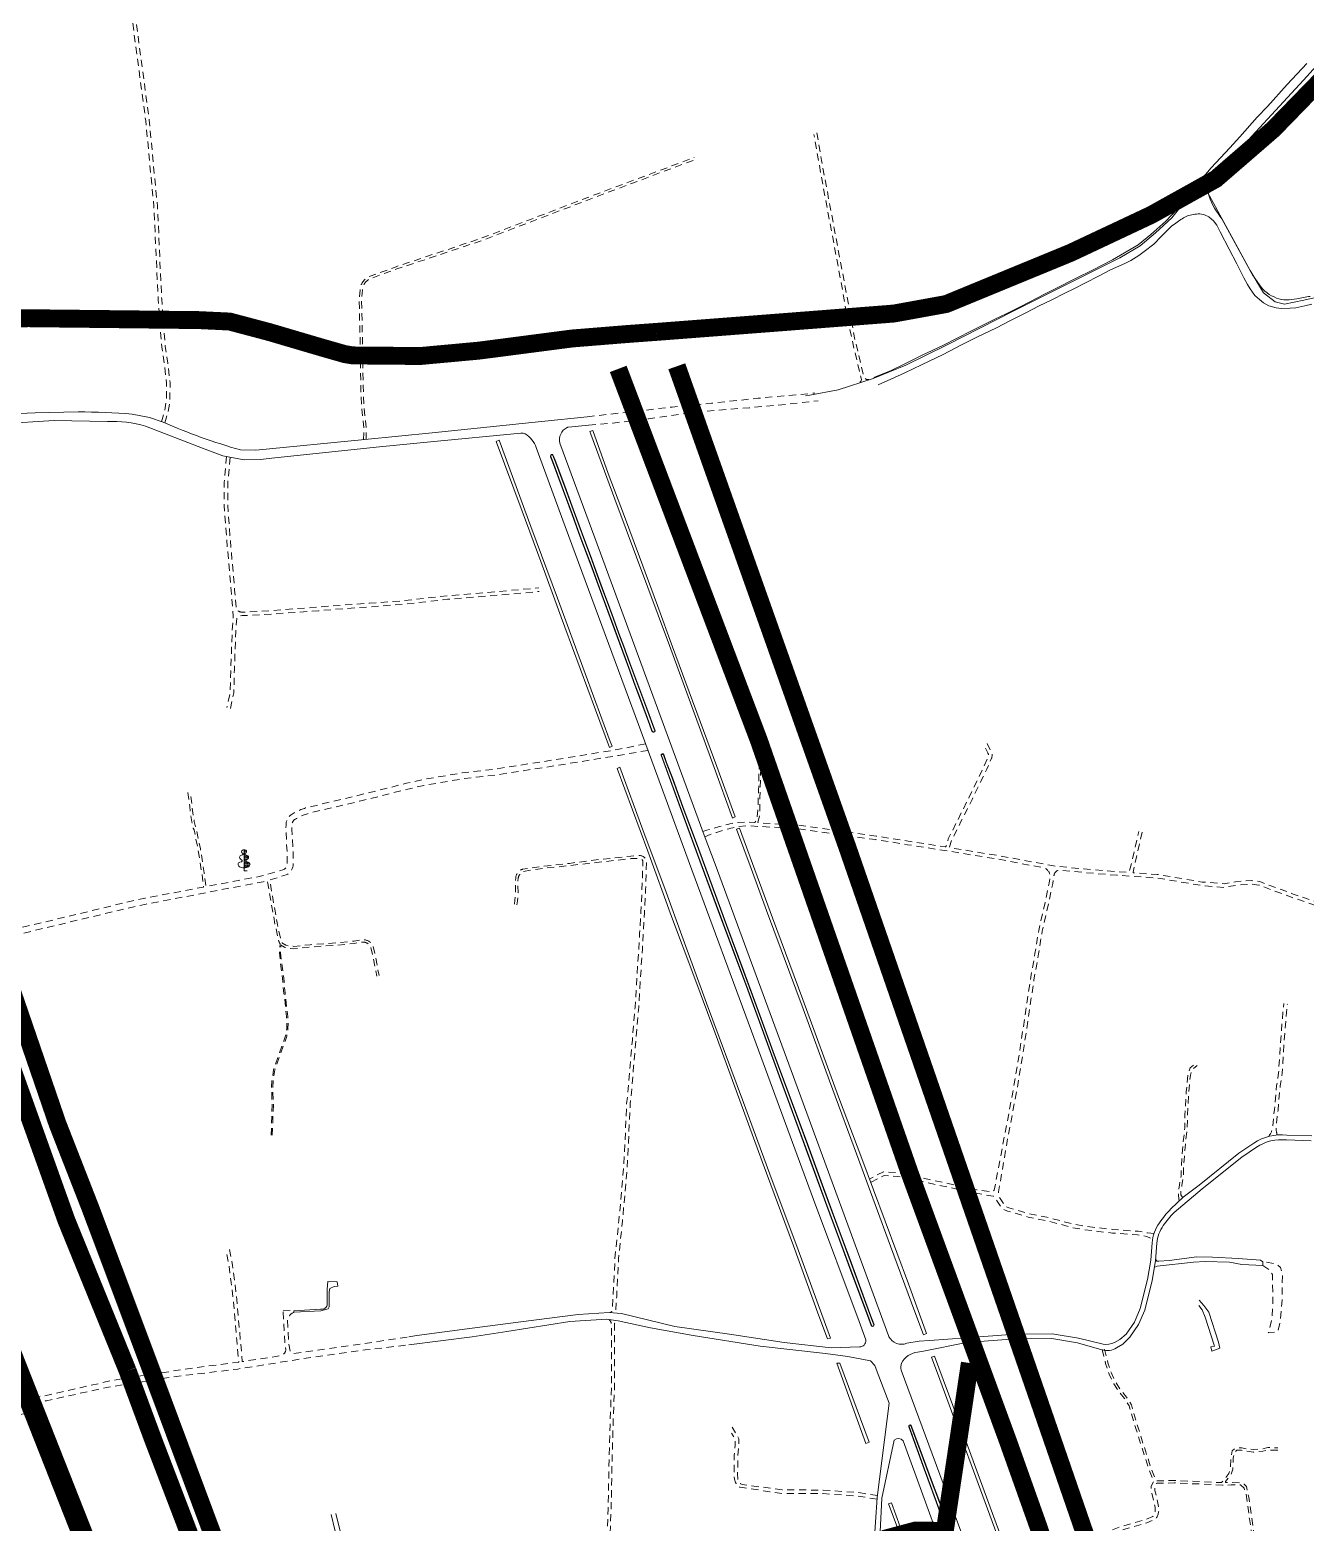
# Model space of a CAD drawing. Header units: metres. Extents: x 556238 to 587446, y 1177111 to 1219372.
# Drawn here: x 569593 to 570662, y 1205923 to 1207174 of the extents above; entities that cross this region are included whole.
import ezdxf

# ---------------------------------------------------------------- set-up
doc = ezdxf.new("R2010")
doc.units = ezdxf.units.M
doc.header["$MEASUREMENT"] = 0
for name, pattern in [('ACAD_ISO03W100', [30, 12, -18]), ('DASHED2', [0.375, 0.25, -0.125]), ('Xr_Nen GT$0$MON', [10, 6, -4])]:
    doc.linetypes.add(name, pattern=pattern)
doc.layers.add('DUONG GIAO THONG', color=7, linetype='Continuous')
for name, color, linetype, lineweight in [('Pipe Existing_DTDH', 4, 'ACAD_ISO03W100', 40), ('Xr_Nen GT$0$DUONG BT-NEN BT', 38, 'Continuous', 0), ('Xr_Nen GT$0$DUONG NHUA', 38, 'Continuous', 0), ('Xr_Nen GT$0$DUONG_DA', 38, 'Xr_Nen GT$0$MON', 0), ('Xr_Nen GT$0$KYHIEU', 3, 'Continuous', 0), ('Xr_Nen GT$0$THUCVAT 2000', 3, 'Continuous', 0)]:
    doc.layers.add(name, color=color, linetype=linetype, lineweight=lineweight)
doc.linetypes.add('Xr_Nen GT$0$TAL_N_P', pattern='A,2,[130,ltypeshp.shx,S=1,R=0,X=0,Y=-1],4,[130,ltypeshp.shx,S=2,R=0,X=0,Y=-2],2', length=8)

# ---------------------------------------------------------------- blocks, each defined once
blk = doc.blocks.new('GT CHINH')
at = {"layer": 'DUONG GIAO THONG', "color": 9, "ltscale": 5, "const_width": 17.5}
blk.add_lwpolyline([(4354.1, 6438.3), (4082, 7127.8), (3988.5, 7360.9), (3884.3, 7624), (3815.9, 7795.4), (3463.1, 8683.5), (3448.5, 8713.7), (3425.3, 8747.7), (3308.9, 8890.8), (3031.9, 9234.5)], dxfattribs=at)
blk = doc.blocks.new('DTDH_EXISTING_PIPE')
at = {"layer": 'Pipe Existing_DTDH', "color": 3, "linetype": 'DASHED2', "ltscale": 200, "const_width": 15, "elevation": 0.8, "flags": 128}
for points in [[(-8093.1, 6033.7), (-8144.5, 6159.9), (-8202.3, 6321.4), (-8428.9, 6900), (-8572.4, 7288.4), (-8797.8, 7873.7), (-8832, 7975.7), (-8853, 7999.8), (-8962.2, 8144.8), (-8993.3, 8187.7), (-9027.7, 8231)], [(-7650.1, 6904.6), (-7556.3, 6911.8), (-7450.8, 6920), (-7406.8, 6928), (-7302.3, 6971), (-7234.7, 7002.8), (-7180.8, 7032.8), (-7132.6, 7074.5), (-6989.6, 7221.5), (-6933.7, 7282.5), (-6860.8, 7370.5), (-6826, 7425.6), (-6801.8, 7467.2), (-6778, 7520), (-6717.2, 7664), (-6635.1, 7835)], [(-8402.9, 6908.9), (-8349.3, 6909.8), (-8277.1, 6914.5), (-8176.3, 6916.1), (-8033.4, 6914.5), (-8007.6, 6913.3), (-7974.1, 6904.4), (-7931.3, 6891.8), (-7911, 6886), (-7904.4, 6884.9), (-7847.7, 6884.4), (-7798.7, 6888.9), (-7720.4, 6899.1), (-7674.7, 6902.8), (-7650.1, 6904.6)], [(-7143.9, 5323.8), (-7149.8, 5353.6), (-7155.3, 5375.2), (-7179.8, 5487.3), (-7186.1, 5506.7), (-7209.1, 5571.6), (-7299.9, 5813), (-7328.6, 5900.4), (-7354.7, 5973.8), (-7437.5, 6199.6), (-7564, 6562.5), (-7681.8, 6873.6)], [(-7118.4, 5340.1), (-7132.2, 5423.1), (-7172.6, 5555.4), (-7328.3, 6006.4), (-7489.2, 6471.2), (-7632.7, 6875.8)], [(-7790.3, 5289.1), (-7800.8, 5316.3), (-7815.1, 5355.4), (-7831.2, 5400.5), (-7846.9, 5430), (-7854.3, 5445.6), (-7870.8, 5493.2), (-7889, 5539.1), (-7903.7, 5571.9), (-7912.9, 5598.9), (-7920.8, 5628.4), (-7935.5, 5660.3), (-7967, 5740.6), (-7996.8, 5829.3), (-8071.3, 6028.9), (-8124.2, 6169.8), (-8151.9, 6240.7), (-8190.4, 6352.9), (-8216.3, 6418.1), (-8226.5, 6440.1)], [(-7612.1, 5758.7), (-7533.3, 5766.9), (-7496.7, 5774.8), (-7475.7, 5797.2), (-7468.6, 5840.9), (-7465.1, 5876.1), (-7455.8, 5893.6), (-7432.6, 5899.8), (-7408, 5899.5), (-7387, 6040.2)], [(-7857.2, 5392.9), (-7852.4, 5394.9), (-7851.1, 5397.5), (-7851, 5399.9), (-7852.7, 5406.7), (-7858.5, 5420), (-7869.2, 5447.8), (-7888.7, 5497.1), (-7918.1, 5573.8), (-7945.3, 5643.3), (-7960.5, 5684.5), (-8048.8, 5916.1), (-8071.5, 5975.4), (-8093.1, 6033.7)]]:
    blk.add_lwpolyline(points, dxfattribs=at)
blk = doc.blocks.new('Xr_Nen GT$0$CAYR')
at = {"layer": 'Xr_Nen GT$0$THUCVAT 2000'}
h = blk.add_hatch(dxfattribs=at)
h.set_pattern_fill('DOTS', color=256)
edge = h.paths.add_edge_path()
edge.add_spline(control_points=[(0, 0.5), (0.28, 0.5), (0.73, 0.49), (1.11, 1.07), (0.78, 1.52), (0.29, 1.49), (0.33, 1.81), (0.63, 1.9), (0.88, 2.34), (0.49, 2.59), (0.16, 2.68), (0.18, 2.89), (0.41, 2.97), (0.48, 3.36), (0.19, 3.49), (0.04, 3.5), (0, 3.5)], knot_values=[0, 0, 0, 0, 0.790074, 1.257445, 1.745097, 2.165392, 2.249546, 2.620871, 2.993049, 3.46891, 3.762221, 3.825968, 4.067037, 4.399095, 4.720772, 4.852532, 4.852532, 4.852532, 4.852532], degree=3, periodic=0)
edge.add_line((0, 3.5), (0, 0.5))
at = {"layer": 'Xr_Nen GT$0$THUCVAT 2000', "color": 3, "flags": 128}
blk.add_lwpolyline([(0.5, 0), (0, 0), (0, 3.5)], dxfattribs=at)
at = {"layer": 'Xr_Nen GT$0$THUCVAT 2000', "color": 3}
for points in [[(0, 3.5), (-0.13, 3.49), (-0.4, 3.32), (-0.35, 2.99), (-0.17, 2.83), (-0.17, 2.76), (-0.41, 2.59), (-0.77, 2.28), (-0.6, 1.95), (-0.32, 1.7), (-0.31, 1.62), (-0.7, 1.45), (-1, 1.07), (-0.77, 0.66), (0, 0.5)], [(0, 3.5), (0.13, 3.49), (0.4, 3.32), (0.35, 2.99), (0.17, 2.83), (0.17, 2.76), (0.41, 2.59), (0.77, 2.28), (0.6, 1.95), (0.32, 1.7), (0.31, 1.62), (0.7, 1.45), (1, 1.07), (0.77, 0.66), (0, 0.5)]]:
    blk.add_spline(points, degree=3, dxfattribs=at)

msp = doc.modelspace()

# ---------------------------------------------------------------- linework, layer by layer
at = {"layer": 'Xr_Nen GT$0$DUONG BT-NEN BT', "flags": 128}
for points in [[(569983.79504, 1206828.56759), (570005.56615, 1206769.9534), (570021.12719, 1206727.91197), (570041.39722, 1206672.81803), (570067.0701, 1206603.64675), (570078.7485, 1206572.01863), (570080.96284, 1206572.98999), (570079.41948, 1206576.89278), (570058.31794, 1206633.90221), (570035.01293, 1206697.19959), (570012.81545, 1206757.18543), (569986.14815, 1206829.60857)], [(570085.11245, 1206554.30614), (570110.79768, 1206485.05135), (570130.79595, 1206430.35455), (570149.3065, 1206380.67104), (570166.08628, 1206335.52537), (570184.92425, 1206284.35589), (570206.68377, 1206224.91935), (570232.93265, 1206154.17711), (570254.36626, 1206095.44399), (570261.40922, 1206076.15039), (570264.05952, 1206076.90714), (570237.02908, 1206150.78523), (570213.21934, 1206214.38678), (570191.12047, 1206274.39955), (570160.00551, 1206357.6421), (570139.33753, 1206414.31447), (570126.30079, 1206450.67938), (570106.81177, 1206503.08334), (570087.48671, 1206555.54076)], [(570185.11294, 1206503.46059), (570187.75664, 1206504.49101), (570215.36304, 1206429.17619), (570240.82084, 1206360.78719), (570270.87152, 1206279.2055), (570290.1729, 1206227.55107), (570329.45468, 1206122.3468), (570344.48607, 1206080.6035), (570342.02164, 1206079.67757), (570334.73337, 1206098.86508), (570314.36285, 1206154.06726), (570288.69223, 1206223.72776), (570263.2838, 1206292.60665), (570241.15277, 1206352.79983), (570210.41536, 1206435.43607), (570197.46551, 1206470.5412)], [(570269.35941, 1206056.00148), (570293.67979, 1205988.47835), (570296.33889, 1205989.61733), (570271.73166, 1206055.81538)], [(570351.26457, 1206061.67751), (570370.16651, 1206010.53075), (570384.61963, 1205971.01334), (570409.95855, 1205902.45235), (570407.50646, 1205901.9197), (570403.61682, 1205912.59822), (570355.76477, 1206042.2611), (570348.63442, 1206060.83297)], [(570315.06931, 1205938.86472), (570322.51675, 1205918.71147), (570334.64245, 1205886.28691), (570348.82815, 1205847.1153), (570372.57565, 1205783.2448), (570398.03017, 1205714.02715), (570395.63312, 1205712.99738), (570377.0314, 1205763.79042), (570351.63178, 1205833.21399), (570324.91948, 1205905.23642), (570312.67565, 1205937.89937)]]:
    msp.add_lwpolyline(points, close=True, dxfattribs=at)
for points in [[(570166.3706, 1206555.0887), (570128.90703, 1206657.42536), (570083.22705, 1206780.18499), (570063.1542, 1206834.51754), (570062.13193, 1206836.89652), (570064.82001, 1206837.6486), (570077.61917, 1206801.62175), (570091.28196, 1206765.52582), (570103.87511, 1206731.67876), (570118.99288, 1206690.9012), (570131.69282, 1206656.34283), (570168.70258, 1206555.96583), (570184.14928, 1206513.79037), (570181.77773, 1206512.7639), (570166.3706, 1206555.0887), (570166.3706, 1206555.0887)], [(570536.43525, 1206142.94304), (570537.7053, 1206141.31116), (570539.37473, 1206141.34735), (570548.08418, 1206141.96392), (570571.10163, 1206145.05295), (570584.3474, 1206144.83537), (570605.71238, 1206143.6328), (570624.4097, 1206142.29123), (570626.55156, 1206140.95153), (570626.49322, 1206137.80476), (570608.99855, 1206138.67884), (570598.41704, 1206140.48427), (570578.18168, 1206141.12532), (570568.23881, 1206140.60138), (570537.91494, 1206137.22157), (570535.52409, 1206135.9978)], [(570572.91467, 1206104.33475), (570575.57689, 1206100.58616), (570578.1179, 1206094.41933), (570585.86645, 1206070.13809), (570582.78064, 1206069.59401), (570583.6278, 1206065.9664), (570590.52512, 1206068.44531), (570589.194, 1206073.52388), (570581.26658, 1206098.71468), (570577.15247, 1206104.33744), (570573.13719, 1206108.73799)], [(569932.42776, 1205601.95883), (569932.00244, 1205609.11549), (569929.88544, 1205617.97054), (569921.63055, 1205650.11073), (569916.48738, 1205666.01146), (569911.8524, 1205683.03647), (569907.15435, 1205704.7451), (569906.75615, 1205711.98455), (569900.79874, 1205732.14578), (569894.10076, 1205752.42766), (569887.87821, 1205775.26339), (569881.94378, 1205797.42217), (569870.11902, 1205837.46931), (569861.16733, 1205867.28902), (569848.52937, 1205916.1814), (569845.29862, 1205928.94767)], [(569936.51277, 1205601.57597), (569935.97454, 1205609.70369), (569933.76802, 1205618.93318), (569925.47423, 1205651.22482), (569920.3222, 1205667.15297), (569915.7396, 1205683.98553), (569911.13091, 1205705.28132), (569910.72447, 1205712.67036), (569904.61683, 1205733.34), (569897.93221, 1205753.58146), (569891.73979, 1205776.30661), (569885.79445, 1205798.50611), (569873.95272, 1205838.61072), (569865.02067, 1205868.36498), (569852.40463, 1205917.1726), (569849.17638, 1205929.92901)]]:
    msp.add_lwpolyline(points, dxfattribs=at)
msp.add_lwpolyline([(569814.1571, 1206098.5245), (569836.83419, 1206099.66957), (569842.80498, 1206101.29677), (569843.64942, 1206103.2254), (569843.64942, 1206107.38385), (569843.65078, 1206115.5497), (569844.19376, 1206118.50289), (569847.81237, 1206120.13009), (569851.00876, 1206120.37121), (569850.38203, 1206123.95642), (569842.56526, 1206124.28854), (569842.0225, 1206117.90014), (569842.14304, 1206105.60559, -0.4568486013), (569836.52143, 1206101.11619), (569814.03792, 1206099.639)], format="xyb", close=True, dxfattribs=at)
at = {"layer": 'Xr_Nen GT$0$DUONG NHUA', "flags": 128}
for points in [[(570695.6909, 1207170.26525), (570660.56116, 1207131.44605), (570626.96107, 1207095.14853), (570598.11764, 1207063.43042), (570584.00519, 1207047.68455, 0.2772540639), (570581.39793, 1207034.1149, 0.0862060869), (570592.26477, 1207015.27051), (570617.78359, 1206968.32707), (570623.71087, 1206959.80218, 0.1534839407), (570637.99946, 1206948.74369, 0.0921723167), (570646.35182, 1206947.30797, 0.0404127705), (570654.8837, 1206948.11557, 0.0026269955), (570666.19947, 1206950.17951)], [(570667.65423, 1206943.619), (570661.83591, 1206942.12538), (570654.25744, 1206940.57628), (570649.40003, 1206940.25446), (570642.27071, 1206940.04772), (570637.6252, 1206940.66813), (570631.64573, 1206942.34554), (570627.04636, 1206944.78128), (570623.62679, 1206947.43838), (570619.87814, 1206950.93123), (570615.96858, 1206956.37714), (570613.64329, 1206960.11368), (570610.65355, 1206965.65154), (570604.626, 1206977.47467), (570598.27396, 1206989.6731), (570590.84263, 1207004.32611), (570587.84879, 1207009.83802), (570585.02021, 1207013.42272), (570583.41034, 1207014.96231), (570581.11065, 1207016.91547), (570577.70703, 1207018.40909, 0.1304943669), (570572.20451, 1207019.26327, 0.0133240021), (570566.84599, 1207018.55092, 0.0762104352), (570562.26957, 1207017.08024, 0.0551862426), (570553.61181, 1207011.4902), (570549.99484, 1207008.958), (570541.57772, 1207000.52486), (570535.15586, 1206993.96414), (570527.05743, 1206987.65964), (570522.59264, 1206984.43433), (570515.80835, 1206980.29824), (570510.76756, 1206977.69372), (570498.82577, 1206972.26324), (570488.77003, 1206966.97017), (570477.90971, 1206961.6097), (570468.03735, 1206956.4771), (570460.54006, 1206952.91534), (570449.54274, 1206947.27912), (570438.93298, 1206942.14722), (570427.75034, 1206936.37177), (570414.95687, 1206929.81487), (570403.26588, 1206923.75907), (570387.15697, 1206916.14215), (570373.83605, 1206909.42658), (570358.58077, 1206901.53422), (570340.19585, 1206892.67539), (570326.43495, 1206886.11297), (570314.58329, 1206880.65734), (570304.09651, 1206875.9927)], [(569438.077, 1206845.738), (569597.152, 1206852.478), (569633.13325, 1206853.36961, -0.0195633236), (569678.6478, 1206851.3873), (569692.99734, 1206848.65099), (569704.451, 1206844.628, 0.0330917978), (569769.331, 1206821.448), (569782.342, 1206821.16), (569873.592, 1206830.063), (569930.174, 1206835.856), (570021.75, 1206845.29), (570060.11315, 1206849.18609)], [(569910.4575, 1206077.89998), (569917.33895, 1206078.92999), (569963.62238, 1206085.33162), (570004.51465, 1206090.55727), (570052.39221, 1206096.66145), (570078.41744, 1206098.35376), (570085.15351, 1206097.90722, -0.0075663691), (570085.16859, 1206097.90599), (570088.87864, 1206097.54701), (570133.53583, 1206086.74053), (570179.39252, 1206080.07529), (570225.25645, 1206073.2694), (570264.47589, 1206068.62168), (570288.21792, 1206069.47655, 0.4620153582), (570293.54305, 1206075.11531, 0.1590448351), (570293.53469, 1206075.42544), (570288.03818, 1206090.84694), (570249.788, 1206193.152), (570197.7, 1206334.168), (570147.825, 1206469.551), (570102.919, 1206591.359), (570041.655, 1206757.292), (570017.37993, 1206823.48386, 0.1679933315), (570008.043, 1206834.927, 0.2150978892), (570004.53682, 1206835.38465), (569928.66917, 1206828.24765), (569885.945, 1206823.961), (569798.28203, 1206814.77804), (569786.21057, 1206813.31172), (569772.52534, 1206812.98684), (569754.61946, 1206816.55187), (569737.48524, 1206822.91401), (569689.611, 1206841.411, 0.0818461403), (569657.74587, 1206845.17631), (569613.03988, 1206846.07799), (569568.693, 1206843.358)], [(570667.50371, 1206246.3493), (570646.57133, 1206246.95908, 0.1780183876), (570619.04852, 1206240.31152), (570606.42903, 1206231.87421), (570573.09253, 1206205.04873), (570559.81679, 1206194.91883), (570549.45474, 1206185.13858, 0.045916942), (570539.76102, 1206173.57322, 0.1307549419), (570533.72615, 1206156.82154), (570532.46958, 1206142.20283), (570529.68481, 1206125.89142), (570523.78401, 1206101.67995), (570518.84948, 1206090.23083), (570512.01911, 1206080.25549), (570506.51867, 1206075.62617), (570502.00632, 1206073.18661, -0.1727571317), (570492.57477, 1206071.78215), (570472.00997, 1206076.87188), (570449.91921, 1206080.57018), (570418.63657, 1206080.15937), (570377.66697, 1206077.073), (570347.09424, 1206074.77282), (570338.45919, 1206074.18529), (570327.95004, 1206072.53292, -0.3794749228), (570313.03854, 1206078.07128, -0.0345027818), (570313.01039, 1206078.13419), (570231.16345, 1206301.0809), (570199.60924, 1206386.1533), (570167.30015, 1206474.06105), (570158.076, 1206498.541), (570122.04394, 1206596.51235), (570097.996, 1206662.027), (570071.148, 1206734.864), (570037.097, 1206827.105, -0.3524192533), (570043.22697, 1206840.2713, -0.028387786), (570043.88639, 1206840.38993), (570047.12364, 1206840.75725), (570061.22735, 1206842.31797)], [(570378.954, 1205899.991), (570323.36156, 1206050.07121, -0.0253052404), (570323.34641, 1206050.11946, -0.1527796869), (570323.6306, 1206055.83668, -0.2603113873), (570336.88225, 1206065.03528), (570341.87947, 1206066.06336), (570378.10867, 1206073.09494), (570418.81324, 1206076.16135), (570449.61279, 1206076.56582), (570471.12199, 1206072.96488), (570491.62239, 1206067.04563, 0.2135994886), (570503.93642, 1206068.77821), (570509.19446, 1206071.68674), (570515.11862, 1206077.70215), (570522.3692, 1206088.2912), (570527.59056, 1206100.40581), (570533.6042, 1206125.08027), (570536.4406, 1206141.69409), (570537.71146, 1206156.47898, -0.1307549419), (570543.04917, 1206171.29549, -0.0454022698), (570552.15782, 1206182.18552), (570575.63513, 1206201.9605), (570608.7991, 1206228.64714), (570621.27176, 1206236.98628, -0.1791900865), (570646.27793, 1206242.96593), (570667.16412, 1206242.3575)], [(570298.96456, 1205881.23035), (570303.14398, 1205943.22617), (570313.09039, 1206022.22222), (570303.06543, 1206048.68514), (570301.23783, 1206053.81283, 0.0980123571), (570301.13837, 1206053.97958), (570297.69537, 1206057.80231), (570278.46276, 1206061.50792), (570259.85883, 1206064.08297), (570205.05388, 1206070.25309), (570148.96666, 1206078.98842), (570113.10666, 1206085.46723), (570086.13886, 1206091.35337, 0.0171805703), (570086.10507, 1206091.35954), (570076.12338, 1206092.82914), (570045.35829, 1206090.88353), (569992.72188, 1206082.52211), (569963.5231, 1206078.05719), (569910.4163, 1206071.26992)], [(569271.82726, 1205920.83733), (569303.55405, 1205923.52028), (569351.29869, 1205927.8582, -0.0037720415), (569351.3062, 1205927.85883), (569368.8848, 1205929.18889), (569380.97662, 1205930.52712), (569387.87796, 1205931.706), (569390.35985, 1205933.04127, -0.0028456036), (569393.11801, 1205934.79979, 0.1655288169), (569397.94208, 1205940.75534, 0.153509846), (569398.66728, 1205955.82306), (569395.44522, 1205968.10552), (569393.2082, 1205980.47074, -0.0791793798), (569393.45843, 1205986.32534, -0.3106622685), (569398.81516, 1205991.49504), (569446.26085, 1205999.40581), (569474.76066, 1205999.931), (569521.40688, 1206005.19973), (569566.66485, 1206010.61773), (569592.44293, 1206013.90307, -0.3475768185), (569592.97418, 1206013.58298), (569621.995, 1205936.366), (569652.92056, 1205857.03391)], [(570364.88163, 1205906.86643), (570355.73775, 1205931.14907), (570342.63031, 1205966.92932), (570329.56974, 1206002.56976, -0.9172939407), (570331.67899, 1206003.55626), (570337.19926, 1205988.70136), (570348.70094, 1205957.68373), (570362.74745, 1205920.77246)], [(570365.16275, 1205906.97119), (570356.01898, 1205931.25352), (570342.912, 1205967.03251), (570329.85142, 1206002.67298, -0.9049737222), (570331.40723, 1206003.42633), (570336.91805, 1205988.59686), (570348.4201, 1205957.57823), (570362.46602, 1205920.66852)], [(570360.251, 1205894.114), (570324.97626, 1205990.8469, 0.0031121393), (570324.97409, 1205990.85274), (570324.97409, 1205990.85274, 0.4010967992), (570317.4786, 1205991.36524), (570307.12202, 1205942.76583), (570303.93835, 1205881.03406)]]:
    msp.add_lwpolyline(points, format="xyb", dxfattribs=at)
for points in [[(570300.30171, 1206882.1739), (570314.85946, 1206887.96456), (570324.77941, 1206892.87411), (570340.9062, 1206900.81045), (570358.13595, 1206909.09274), (570382.11086, 1206921.17128), (570401.92371, 1206931.11277), (570411.25123, 1206935.53953), (570423.48585, 1206941.65192), (570444.07839, 1206952.34952), (570452.98695, 1206956.75235), (570470.05748, 1206965.44661), (570483.79374, 1206972.18902), (570500.56612, 1206980.86275), (570521.87432, 1206993.39943), (570532.57445, 1207002.00665), (570545.25268, 1207013.12043), (570550.08907, 1207018.48922), (570555.72352, 1207024.41771), (570560.46495, 1207030.49835), (570568.79388, 1207041.26246), (570575.32931, 1207048.72113), (570583.31369, 1207057.97009), (570598.88984, 1207074.74212), (570607.1975, 1207083.90184), (570621.87726, 1207100.25439), (570630.55266, 1207109.43525), (570647.02665, 1207127.66283), (570663.3878, 1207145.45101)], [(569554.63, 1206132.241), (569597.37, 1206023.204), (569648.50106, 1205892.9853)]]:
    msp.add_lwpolyline(points, dxfattribs=at)
at = {"layer": 'Xr_Nen GT$0$DUONG NHUA'}
msp.add_lwpolyline([(570242.97354, 1206866.85021), (570246.74033, 1206867.21765), (570270.48908, 1206871.67077), (570299.8056, 1206881.36692), (570327.0502, 1206892.52587), (570361.81443, 1206909.4509), (570417.09604, 1206937.65452), (570506.70644, 1206982.56728), (570523.76117, 1206992.46378), (570536.5412, 1207003.30267), (570550.33482, 1207016.08561), (570567.76327, 1207037.99449), (570571.01758, 1207042.85034), (570578.48454, 1207040.68231), (570615.88567, 1206971.92391), (570626.92957, 1206953.11972), (570636.80365, 1206945.57192), (570644.58826, 1206943.69803), (570661.00084, 1206947.02359), (570790.90841, 1206976.30489)], dxfattribs=at)
at = {"layer": 'Xr_Nen GT$0$DUONG NHUA', "flags": 128}
for points in [[(570112.24907, 1206591.14272), (570102.99588, 1206616.16916), (570100.00425, 1206624.12979), (570094.55302, 1206638.97744), (570082.34693, 1206672.3334), (570072.25596, 1206699.55158), (570063.00316, 1206724.95149), (570053.9687, 1206749.09354), (570047.33871, 1206767.15285), (570039.83553, 1206787.29346), (570030.86384, 1206811.49631), (570029.27549, 1206815.7289, -0.6174129139), (570030.90107, 1206817.4835, -0.3456135774), (570031.46741, 1206816.69451), (570033.16764, 1206812.73746), (570041.16216, 1206791.25093), (570047.42647, 1206774.37306), (570053.30303, 1206758.48782), (570058.12323, 1206745.51152), (570062.79911, 1206732.90036), (570067.6195, 1206719.73696), (570072.98565, 1206705.15488), (570077.86819, 1206691.83349), (570082.21954, 1206680.35941), (570086.67176, 1206667.80854), (570090.69696, 1206656.90907), (570095.84191, 1206643.0778), (570109.9892, 1206604.99678), (570116.96027, 1206585.86216, -0.6649004805), (570114.63632, 1206585.22984), (570113.1876, 1206588.68014)], [(570112.52994, 1206591.24817), (570103.27699, 1206616.27395), (570100.28547, 1206624.23426), (570094.83469, 1206639.08069), (570082.62844, 1206672.43709), (570072.53754, 1206699.65507), (570063.28459, 1206725.05541), (570054.25, 1206749.19781), (570047.62009, 1206767.25691), (570040.11674, 1206787.39796), (570031.14492, 1206811.60114), (570029.55636, 1206815.8343, -0.6174129139), (570030.81739, 1206817.19541, -0.3809613321), (570031.1613, 1206816.64701), (570032.88906, 1206812.62586), (570040.88099, 1206791.14632), (570047.14516, 1206774.26883), (570053.02174, 1206758.38354), (570057.842, 1206745.40705), (570062.51761, 1206732.79664), (570067.33788, 1206719.63358), (570072.70404, 1206705.05146), (570077.58709, 1206691.72868), (570081.93788, 1206680.25606), (570086.38967, 1206667.70642), (570090.41566, 1206656.80481), (570095.56074, 1206642.97321), (570109.70765, 1206604.8932), (570116.65146, 1206585.8334, -0.6273617095), (570114.8964, 1206585.38535), (570113.46615, 1206588.79166)], [(570295.77647, 1206093.69054), (570281.98159, 1206130.83678), (570271.60124, 1206158.87485), (570259.95708, 1206190.44805), (570247.61159, 1206224.17345), (570233.85246, 1206261.55329), (570222.09102, 1206293.31423), (570194.59147, 1206368.45659), (570168.24397, 1206439.59565), (570154.52016, 1206476.61268), (570141.24382, 1206512.34961), (570121.91936, 1206565.44501, -0.7647162014), (570124.28036, 1206566.07821), (570126.63343, 1206559.47284), (570131.80006, 1206545.92042), (570140.59769, 1206521.78511), (570152.39426, 1206489.90641), (570165.97376, 1206453.18098), (570176.979, 1206422.8918), (570191.25675, 1206384.384), (570203.54217, 1206350.92155), (570216.032, 1206317.21396), (570229.46387, 1206281.22419), (570245.02765, 1206239.04175), (570258.56056, 1206202.20799), (570271.29627, 1206167.41151), (570281.55354, 1206139.60166), (570297.06748, 1206097.60345), (570300.42322, 1206088.72219, -1.1635261835), (570298.14629, 1206087.56517), (570296.4997, 1206092.01868)], [(570296.05495, 1206093.8024), (570282.26287, 1206130.94108), (570271.88265, 1206158.97883), (570260.23867, 1206190.55152), (570247.89322, 1206224.27682), (570234.13389, 1206261.6572), (570222.37254, 1206293.41787), (570194.873, 1206368.56024), (570168.52529, 1206439.69984), (570154.80145, 1206476.71697), (570141.52524, 1206512.45355), (570122.31786, 1206565.24713, -0.8528266485), (570124.02106, 1206565.9397), (570126.35204, 1206559.36877), (570131.51895, 1206545.81561), (570140.31608, 1206521.68169), (570152.11291, 1206489.80229), (570165.69209, 1206453.07774), (570176.69737, 1206422.78842), (570190.97529, 1206384.28015), (570203.2607, 1206350.81774), (570215.75082, 1206317.1094), (570229.18261, 1206281.11981), (570244.74612, 1206238.9381), (570258.2789, 1206202.10471), (570271.01467, 1206167.30804), (570281.27207, 1206139.49785), (570296.78646, 1206097.49846), (570300.15737, 1206088.57703, -1.1884754377), (570298.4296, 1206087.66397), (570296.77827, 1206092.13034)]]:
    msp.add_lwpolyline(points, format="xyb", close=True, dxfattribs=at)
at = {"layer": 'Xr_Nen GT$0$DUONG_DA', "flags": 128}
for points in [[(569703.0196, 1206845.07643), (569705.50262, 1206853.0022), (569707.17736, 1206862.34476), (569707.31777, 1206877.25268), (569705.47495, 1206893.68518), (569703.34352, 1206907.73975), (569700.32495, 1206947.65367), (569696.7133, 1207025.69596), (569689.86344, 1207097.41571), (569674.54227, 1207212.5551), (569654.66553, 1207210.92008), (569649.01928, 1207216.56221), (569649.01381, 1207262.06742), (569652.23149, 1207316.34095), (569649.15687, 1207318.84601), (569626.02132, 1207321.3357)], [(569705.8824, 1206844.17957), (569708.4221, 1206852.28625), (569710.17485, 1206862.06399), (569710.31935, 1206877.40629), (569708.44977, 1206894.0774), (569706.32648, 1206908.07825), (569703.31972, 1206947.83617), (569699.7067, 1207025.90804), (569692.84456, 1207097.75629), (569677.51389, 1207212.96709), (569775.83131, 1207232.28999), (569871.74057, 1207258.0132)], [(570288.51037, 1206878.10418), (570289.49946, 1206878.76308), (570289.99398, 1206880.45151), (570283.8487, 1206906.05843), (570278.85768, 1206928.65438), (570272.8772, 1206961.76507), (570267.39223, 1206991.49741), (570258.04294, 1207041.4292), (570250.12271, 1207085.89005)], [(570252.65469, 1207087.15513), (570256.55815, 1207063.96198), (570263.5224, 1207026.3694), (570276.0822, 1206959.45446), (570284.73812, 1206912.98788), (570291.92793, 1206883.26315), (570292.79713, 1206881.44331), (570294.08018, 1206880.40929), (570296.23246, 1206880.53338)], [(570060.11315, 1206849.18609), (570096.32061, 1206853.34717), (570131.36607, 1206857.37688), (570164.3175, 1206860.5504), (570203.51898, 1206864.7941), (570250.86642, 1206869.07972)], [(570061.19134, 1206842.31506), (570081.8595, 1206843.98621), (570111.38334, 1206847.42777), (570139.79622, 1206851.59329), (570166.78986, 1206854.5535), (570195.70569, 1206856.74575), (570226.60924, 1206859.62073), (570253.55862, 1206862.58711)], [(569725.12991, 1206534.39098), (569726.84106, 1206522.60039), (569727.31887, 1206517.04593), (569728.66293, 1206509.65889), (569729.73858, 1206504.28453), (569730.45601, 1206502.82981), (569733.8105, 1206486.53031), (569736.94828, 1206466.69344), (569738.31093, 1206454.96003), (569689.25274, 1206445.60855), (569672.30314, 1206441.87918), (569631.61713, 1206432.02487), (569561.87925, 1206415.41514), (569513.70859, 1206405.38973), (569452.27053, 1206389.80984)], [(570556.48765, 1206191.73751), (570555.76043, 1206196.49468), (570555.66394, 1206200.11157), (570556.70697, 1206205.41369), (570557.89998, 1206212.79303), (570558.16611, 1206221.39375), (570558.83106, 1206229.25335), (570559.72926, 1206241.62795), (570561.15432, 1206253.08247), (570561.24315, 1206264.09274), (570562.3605, 1206283.44985), (570563.80095, 1206297.77814), (570565.62238, 1206303.33412), (570570.27135, 1206306.99436)], [(570559.43053, 1206194.54678), (570557.75085, 1206196.88054), (570557.66914, 1206199.94317), (570558.67592, 1206205.06097), (570559.89502, 1206212.60171), (570560.1635, 1206221.27844), (570560.82494, 1206229.09665), (570561.7203, 1206241.43197), (570563.15332, 1206252.9505), (570563.24269, 1206264.027), (570564.35472, 1206283.29212), (570565.76917, 1206297.36173), (570567.33455, 1206302.13666), (570571.50856, 1206305.42295)], [(569595.32422, 1206028.43173), (569600.03807, 1206027.99212), (569604.12345, 1206028.24331), (569635.04639, 1206035.27767), (569650.53511, 1206038.74977), (569660.15142, 1206041.07351), (569685.85778, 1206045.28162), (569732.72378, 1206052.19677), (569767.9043, 1206056.76087), (569766.25082, 1206075.21418), (569763.30476, 1206108.98768), (569761.53848, 1206123.57976), (569759.71206, 1206137.38743), (569757.18231, 1206150.61397)], [(570626.49322, 1206137.80476), (570631.94454, 1206134.14342), (570634.48487, 1206130.18803), (570635.01315, 1206112.38243), (570634.36139, 1206093.75592), (570631.05306, 1206081.29952), (570639.01617, 1206082.28051), (570641.27341, 1206091.15838), (570642.57332, 1206108.63291), (570642.9286, 1206129.88167), (570641.33357, 1206136.19852), (570637.49333, 1206138.97313), (570626.55156, 1206140.95153)], [(569805.12561, 1206099.71149), (569813.8086, 1206100.02229), (569814.03792, 1206099.639)]]:
    msp.add_lwpolyline(points, dxfattribs=at)
for points in [[(569872.58658, 1206829.9649), (569872.73509, 1206840.01175), (569870.78506, 1206857.36637), (569870.21925, 1206875.24669), (569869.66101, 1206910.75119), (569868.91653, 1206946.37043), (569869.57057, 1206955.7085, -0.2717389182), (569877.15795, 1206966.78491), (569899.82858, 1206975.00863), (569970.34502, 1206998.55504), (570067.11407, 1207035.58564), (570149.75427, 1207066.57122)], [(569874.59358, 1206830.16554), (569874.7367, 1206840.10941), (569872.78152, 1206857.50989), (569872.21875, 1206875.29404), (569871.66068, 1206910.78781), (569870.91799, 1206946.32135), (569871.56568, 1206955.56876, -0.2696453603), (569877.92961, 1206964.93731), (569900.48641, 1206973.11974), (569971.01945, 1206996.67169), (570067.82255, 1207033.71532), (570150.45643, 1207064.69852)], [(569757.63686, 1206815.95111), (569755.73002, 1206794.28458), (569755.73002, 1206774.93427), (569757.58751, 1206748.67223), (569761.44969, 1206703.47022, 0.0008252482), (569761.44984, 1206703.46857), (569763.34485, 1206682.12082), (569762.39347, 1206669.32693), (569761.24934, 1206637.40935), (569760.77714, 1206618.16067), (569757.95189, 1206605.45605)], [(569760.82214, 1206815.31185), (569758.73002, 1206794.13662), (569758.73002, 1206775.04023), (569760.57849, 1206748.90577), (569764.43804, 1206703.73453, 0.0030223544), (569764.43859, 1206703.72851), (569765.94725, 1206688.27628, 0.3253500955), (569767.28644, 1206686.51156, 0.1019863463), (569770.96986, 1206685.31895), (569785.04512, 1206686.05345), (569817.06908, 1206688.41267), (569834.53963, 1206689.61375), (569856.61337, 1206691.4425), (569877.4008, 1206692.89697), (569906.89926, 1206695.0647), (569942.5959, 1206699.17128), (569975.65955, 1206701.93596), (570019.43357, 1206705.70611)], [(569760.88035, 1206604.80482), (569763.76906, 1206617.79482), (569764.24802, 1206637.31882), (569765.38948, 1206669.1619), (569766.24902, 1206680.88951, -0.2423485585), (569768.8138, 1206682.13534), (569770.75539, 1206682.61418), (569785.23351, 1206683.05919), (569817.28217, 1206685.42024), (569834.76637, 1206686.62225), (569856.84192, 1206688.45116), (569877.61543, 1206689.90466), (569907.18074, 1206692.0773), (569942.8924, 1206696.1856), (569975.91325, 1206698.94671), (570019.691, 1206702.71718)], [(570108.93641, 1206575.03673), (570085.29464, 1206570.20064), (570028.4206, 1206560.99798), (569982.07441, 1206553.76461), (569955.30363, 1206550.7306), (569922.14913, 1206545.07404), (569908.55525, 1206541.97028), (569867.86429, 1206531.75225), (569826.97329, 1206522.08614, 0.0852913454), (569811.79148, 1206515.62623, 0.2469610567), (569807.51358, 1206506.78717), (569807.42983, 1206503.0778), (569808.53935, 1206481.60918), (569808.61917, 1206474.77182, -0.2678676621), (569805.81669, 1206469.78244), (569787.19215, 1206464.27836), (569740.28077, 1206455.33553), (569738.93017, 1206466.96515), (569735.77874, 1206486.88832), (569732.36323, 1206503.4843), (569731.64824, 1206504.93406), (569730.62748, 1206510.03418), (569729.30344, 1206517.31124), (569728.82871, 1206522.82991), (569727.10918, 1206534.67823)], [(570110.98216, 1206569.4876), (570086.19536, 1206565.28136), (570029.20545, 1206556.05994), (569982.74175, 1206548.80824), (569956.00617, 1206545.77821), (569923.12681, 1206540.16859), (569909.72075, 1206537.10772), (569869.04835, 1206526.89435), (569828.12353, 1206517.22025, 0.0842573417), (569814.6511, 1206511.52033, 0.2460265618), (569812.51598, 1206506.83681), (569812.43275, 1206503.1505), (569813.53784, 1206481.76745), (569813.61883, 1206474.83018, -0.285927278), (569807.73777, 1206465.1364), (569793.8868, 1206461.04305), (569797.57154, 1206438.84015), (569800.39472, 1206423.54791), (569803.47158, 1206410.06036, 0.2037953327), (569805.38688, 1206407.41336, 0.0111605192), (569807.35937, 1206406.28394), (569810.13484, 1206405.57874), (569813.95257, 1206405.28902), (569827.87152, 1206406.64475), (569850.28342, 1206408.25384), (569864.53255, 1206409.76323), (569870.26186, 1206410.71744, -0.2544801145), (569879.42655, 1206407.544), (569880.35628, 1206405.86002), (569882.46686, 1206397.42375), (569885.50713, 1206380.75797)], [(570156.93683, 1206501.59872, -0.0167705777), (570185.06683, 1206509.20034), (570193.86695, 1206509.38712), (570200.2308, 1206509.02717, 0.2542438287), (570200.66263, 1206509.23122), (570202.30902, 1206511.48256), (570203.10458, 1206519.76862), (570203.74707, 1206536.33915), (570204.05329, 1206551.8984), (570204.60392, 1206561.58206), (570204.14495, 1206568.15586), (570206.13382, 1206568.217), (570205.79666, 1206556.67481), (570205.27538, 1206546.2936), (570204.84685, 1206530.43302), (570204.78564, 1206517.17265), (570203.77592, 1206510.96577), (570203.22306, 1206509.50977, 0.5070801134), (570203.66227, 1206508.83308), (570236.40163, 1206506.98127), (570271.81902, 1206501.95467), (570302.4436, 1206497.73887), (570329.19013, 1206493.45381), (570360.29477, 1206488.60455, 0.3750139213), (570360.85086, 1206488.95545), (570362.7442, 1206495.29272), (570370.73538, 1206511.18036), (570380.01394, 1206529.771), (570392.29126, 1206555.00092), (570396.2746, 1206564.263, 0.2788015444), (570395.82738, 1206567.49166), (570392.68279, 1206574.16896)], [(570395.39688, 1206575.44713), (570398.41246, 1206569.04379, -0.2603477096), (570399.03053, 1206563.07776), (570395.0195, 1206553.75128), (570382.70492, 1206528.44477), (570373.41755, 1206509.83649), (570365.54302, 1206494.18076), (570363.87204, 1206488.58776, 0.4523846797), (570364.27058, 1206487.95115), (570405.40119, 1206481.23851), (570450.97615, 1206472.75328), (570476.56283, 1206470.19936), (570504.36258, 1206467.87827), (570514.00598, 1206467.21933, 0.365140327), (570514.5259, 1206467.59998), (570516.53269, 1206475.84952), (570522.41782, 1206501.60345)], [(570158.5202, 1206497.10828, -0.0459501479), (570185.69358, 1206505.53306), (570193.93573, 1206506.37843), (570236.10562, 1206503.99322), (570271.40368, 1206498.98355), (570302.0017, 1206494.77141), (570328.72178, 1206490.49059), (570359.20166, 1206485.73873), (570404.88496, 1206478.28307), (570443.30075, 1206470.99079, -0.2866988468), (570448.16385, 1206464.18737), (570447.36686, 1206458.36887), (570443.88478, 1206441.80566), (570438.56048, 1206418.59131), (570435.47584, 1206399.42362), (570431.67033, 1206377.59737), (570426.71426, 1206344.80629), (570423.43504, 1206322.31489), (570417.60015, 1206286.95198), (570410.18207, 1206247.79012), (570401.38606, 1206201.00896, -0.1718452128), (570398.69059, 1206199.41444), (570386.50943, 1206201.27522), (570340.88433, 1206211.23793), (570320.79882, 1206215.40119), (570308.52077, 1206216.37221), (570296.6377, 1206210.17295)], [(570525.34244, 1206500.93514), (570519.45696, 1206475.17972), (570517.70445, 1206467.54636, 0.4611186788), (570518.15769, 1206466.93564), (570537.96111, 1206465.58246), (570575.74995, 1206459.21855), (570594.01591, 1206457.71534), (570603.59619, 1206459.43473), (570616.97527, 1206460.46878), (570623.98243, 1206459.55542), (570652.04175, 1206449.10592), (570712.44335, 1206428.23567, -0.2544825553), (570716.54511, 1206415.32217), (570714.36304, 1206396.98496)], [(569999.15333, 1206440.64074), (569999.24409, 1206443.89703), (569999.80148, 1206449.56614), (569999.9833, 1206458.75854), (570000.12826, 1206462.72822, -0.1763873485), (570002.9601, 1206468.51388, -0.0667935358), (570006.13862, 1206470.0516), (570020.62799, 1206472.01477), (570045.0894, 1206474.86023), (570069.81371, 1206478.01724), (570096.55644, 1206480.89717), (570102.33925, 1206481.26725, -0.3817314012), (570109.82224, 1206477.02788), (570109.48214, 1206467.17163), (570108.98029, 1206452.66041), (570107.97965, 1206433.72225), (570106.98153, 1206415.82371), (570106.26657, 1206403.19031), (570103.19287, 1206354.17035), (570100.89312, 1206326.49147), (570098.99613, 1206305.19264), (570097.48888, 1206285.62264), (570096.11729, 1206272.95678), (570094.64667, 1206240.89134), (570093.58431, 1206218.89308), (570091.79561, 1206199.7904), (570089.61109, 1206175.14675), (570086.29267, 1206143.42009), (570084.7757, 1206111.853), (570083.98251, 1206099.35713, 0.2316863149), (570085.15351, 1206097.90722, 0.1146778124)], [(570001.17013, 1206440.06481), (570001.63826, 1206443.48385), (570002.03447, 1206450.35766), (570001.89177, 1206458.79461), (570002.28799, 1206462.8253, -0.1369274569), (570004.0533, 1206466.32679, -0.101946411), (570006.32203, 1206467.98186), (570020.62799, 1206470.32329), (570045.05344, 1206472.98887), (570070.06869, 1206475.7623), (570096.82868, 1206478.79993), (570102.67408, 1206479.04958, -0.3756040638), (570106.80792, 1206476.66489), (570106.48392, 1206467.27508), (570105.98302, 1206452.79141), (570104.98406, 1206433.88492), (570103.98618, 1206415.99075), (570103.27188, 1206403.36894), (570100.20066, 1206354.38845), (570097.90416, 1206326.74874), (570096.00637, 1206305.4409), (570094.50131, 1206285.89939), (570093.12471, 1206273.18722), (570091.64999, 1206241.03242), (570090.59107, 1206219.10538), (570088.80798, 1206200.06269), (570086.62491, 1206175.43525), (570083.30017, 1206143.64831), (570081.78131, 1206112.04176), (570080.88517, 1206099.59521, -0.1037167145), (570079.52376, 1206098.45576), (570079.24944, 1206098.30703)], [(570535.27872, 1206164.48856), (570529.94041, 1206165.03479), (570521.85329, 1206166.4703), (570500.77796, 1206167.93987), (570485.54107, 1206169.66647), (570477.02906, 1206170.76236), (570467.70223, 1206172.42466), (570445.29419, 1206178.29788), (570430.53834, 1206181.22136), (570413.55363, 1206186.19739), (570410.23812, 1206187.64968), (570405.15936, 1206195.75122, -0.0400496201), (570404.87916, 1206199.41444), (570413.13161, 1206247.24209), (570420.55434, 1206286.42854), (570426.3996, 1206321.85424), (570429.68174, 1206344.36571), (570434.63157, 1206377.1155), (570438.43462, 1206398.92763), (570441.50666, 1206418.01703), (570446.81498, 1206441.16168), (570450.32182, 1206457.8427), (570451.40253, 1206464.58471, -0.2941732368), (570455.35675, 1206469.27577), (570476.28902, 1206467.21179), (570504.1355, 1206464.88679), (570537.60889, 1206462.59954), (570575.37715, 1206456.23909), (570594.16028, 1206454.69331), (570603.97771, 1206456.45527), (570616.89614, 1206457.45372), (570623.25575, 1206456.62476), (570651.02825, 1206446.28208), (570710.8022, 1206425.62869, -0.2421480575), (570713.57973, 1206415.79095), (570711.38406, 1206397.33945)], [(569795.03312, 1206246.96752), (569795.91132, 1206272.36583), (569795.398, 1206286.5336), (569795.76041, 1206293.0518), (569797.10742, 1206301.90475), (569801.81374, 1206315.23615), (569805.77858, 1206326.16323), (569807.14182, 1206330.23173), (569808.15301, 1206336.3574), (569808.2478, 1206341.03353), (569807.96132, 1206346.45241), (569807.16296, 1206353.02768), (569806.39495, 1206361.70125), (569805.75614, 1206365.88343), (569805.11362, 1206371.81357), (569804.95393, 1206375.7081), (569804.28506, 1206380.928), (569802.97217, 1206391.06161), (569802.01094, 1206399.73834), (569801.87783, 1206401.6994), (569802.04658, 1206402.57649), (569802.60678, 1206407.27765, -0.1055202928), (569801.52168, 1206409.61553), (569798.43553, 1206423.14378), (569795.60136, 1206438.49553), (569791.96899, 1206460.47628), (569788.37171, 1206459.41318), (569740.23215, 1206450.23622), (569690.25828, 1206440.7102), (569673.42898, 1206437.00729), (569632.78487, 1206427.16313), (569562.9681, 1206410.53462), (569514.83141, 1206400.51627), (569454.26715, 1206385.20027)], [(569796.03252, 1206246.93296), (569796.91195, 1206272.36666), (569796.39901, 1206286.52393), (569796.75621, 1206292.9486), (569798.08183, 1206301.66094), (569802.75526, 1206314.89916), (569806.72283, 1206325.83378), (569808.11544, 1206329.9899), (569809.15135, 1206336.26536), (569809.24833, 1206341.04981), (569808.95813, 1206346.53917), (569808.15762, 1206353.13208), (569807.38827, 1206361.82097), (569806.74798, 1206366.01285), (569806.1114, 1206371.888), (569805.95132, 1206375.79229), (569805.27686, 1206381.05579), (569803.96507, 1206391.18092), (569803.0072, 1206399.8273), (569802.88431, 1206401.63777), (569803.03533, 1206402.42266), (569803.49985, 1206406.32092, 0.0428459553), (569804.3546, 1206405.70035, 0.0123537197), (569806.62675, 1206404.40653), (569809.81049, 1206403.59761), (569813.97401, 1206403.28165), (569828.0401, 1206404.6517), (569850.46043, 1206406.2614), (569864.80242, 1206407.78062), (569870.59043, 1206408.74462, -0.24720614), (569877.79594, 1206406.35951), (569878.47937, 1206405.12164), (569880.51094, 1206397.00114), (569883.5396, 1206380.39904)], [(570631.056, 1206245.7951, 0.1779482099), (570634.727, 1206254.52502), (570636.24178, 1206268.61223), (570638.09231, 1206288.68899), (570639.7304, 1206299.35251), (570641.14251, 1206323.26872), (570643.3365, 1206350.08969), (570644.10018, 1206357.25158)], [(570638.63109, 1206247.09112, -0.0985717714), (570637.7096, 1206254.20233), (570639.22703, 1206268.31417), (570641.07132, 1206288.32323), (570642.71692, 1206299.03566), (570644.13529, 1206323.05798), (570646.3235, 1206349.80831), (570647.08327, 1206356.93349)], [(570298.0253, 1206207.51314), (570309.14385, 1206213.31356), (570320.37445, 1206212.42539), (570340.25987, 1206208.3036), (570385.9646, 1206198.32351), (570400.48033, 1206195.81587, 0.0035227364), (570401.60158, 1206194.86777), (570408.17491, 1206185.27825), (570412.52586, 1206183.37239), (570429.82366, 1206178.30464), (570444.62174, 1206175.3728), (570467.0577, 1206169.49226), (570476.57406, 1206167.79618), (570485.18062, 1206166.68812), (570500.5046, 1206164.95165), (570521.48576, 1206163.48864), (570529.3616, 1206162.09063), (570534.0894, 1206159.68824)], [(569760.1289, 1206151.17754), (569762.67484, 1206137.86631), (569764.51475, 1206123.95672), (569766.28905, 1206109.29837), (569769.23916, 1206075.4784), (569770.87861, 1206057.18162), (569799.09467, 1206061.50487), (569804.37457, 1206062.76588, 0.2596026195), (569807.37489, 1206067.08477), (569806.55949, 1206073.55422), (569805.49405, 1206092.32837), (569805.12561, 1206099.78316)], [(569909.20182, 1206077.71203), (569870.65772, 1206071.94282), (569814.11617, 1206064.07993), (569813.54107, 1206063.94877, -0.1421131626), (569810.87093, 1206065.90176), (569809.54718, 1206073.8561), (569808.88104, 1206092.39678, -0.2382512317), (569814.1571, 1206098.5245)], [(570079.04465, 1205696.66033, -0.2723705892), (570070.6328, 1205701.34689), (570068.06563, 1205705.19495), (570066.53293, 1205709.44944), (570066.62956, 1205726.24215), (570068.16704, 1205737.97616), (570069.76198, 1205746.70425), (570069.83654, 1205751.62189), (570069.76022, 1205764.05276), (570068.68828, 1205780.22453), (570067.30298, 1205807.36029), (570068.08798, 1205816.45984), (570072.16773, 1205833.95841), (570074.16579, 1205846.38948), (570075.82427, 1205868.88589), (570076.28231, 1205901.55364), (570077.62456, 1205933.62875), (570078.20011, 1205965.85955), (570079.20016, 1206003.94219), (570080.46393, 1206038.02095), (570080.35351, 1206082.67798), (570080.16557, 1206089.50647, 0.1876278098), (570078.17003, 1206092.50721, 0.1705721371)], [(570079.74082, 1205700.87177, -0.1795782183), (570072.4375, 1205703.1465), (570070.31439, 1205706.32892), (570069.03544, 1205709.87905), (570069.12862, 1205726.0719), (570070.63765, 1205737.58881), (570072.25855, 1205746.45892), (570072.33666, 1205751.61061), (570072.25972, 1205764.14319), (570071.18406, 1205780.37094), (570069.80848, 1205807.31637), (570070.56334, 1205816.06657), (570074.62222, 1205833.47563), (570076.65114, 1205846.09868), (570078.32298, 1205868.77637), (570078.78158, 1205901.48384), (570080.12363, 1205933.55416), (570080.69952, 1205965.80442), (570081.69895, 1206003.86305), (570082.96405, 1206037.9777), (570082.8534, 1206082.72323), (570083.06231, 1206089.15304, -0.2406623789), (570085.57471, 1206091.43762)], [(569600.04445, 1206016.3928, -0.3421992595), (569606.6414, 1206024.3412), (569657.02876, 1206035.53624), (569715.39963, 1206044.71951), (569767.1622, 1206050.9408), (569817.46973, 1206058.99516), (569873.82969, 1206066.91894), (569903.91158, 1206070.44409), (569910.09236, 1206071.23345)], [(570491.85016, 1206067.23636), (570494.64566, 1206055.70696), (570497.66248, 1206046.75894), (570501.6232, 1206038.64692), (570505.20988, 1206032.78935), (570510.57154, 1206026.27287), (570514.45332, 1206020.09659), (570520.0721, 1206001.07681), (570526.43302, 1205980.87131), (570531.05687, 1205966.8719), (570534.99148, 1205957.06211, -0.219487736), (570534.97026, 1205956.64385), (570532.87117, 1205952.63929), (570533.0864, 1205948.62438), (570535.34128, 1205939.17304), (570536.14076, 1205935.05554, -0.2171812208), (570534.2733, 1205927.28803), (570528.38231, 1205924.92177), (570508.86112, 1205919.26897), (570480.44702, 1205908.97771), (570473.29047, 1205906.52885), (570455.70754, 1205903.45715), (570432.33337, 1205900.13358), (570414.61653, 1205901.8549), (570386.20654, 1205902.73063), (570378.2474, 1205901.88936)], [(570493.79384, 1206067.70764), (570496.56875, 1206056.26314), (570499.51639, 1206047.52033), (570503.37861, 1206039.61005), (570506.8428, 1206033.95253), (570512.197, 1206027.44511), (570516.2933, 1206020.92751), (570521.98513, 1206001.66045), (570528.33651, 1205981.48524), (570532.93637, 1205967.55846), (570536.96422, 1205957.51622, 0.3118306375), (570537.43815, 1205957.20245), (570552.10513, 1205957.49215), (570575.60016, 1205956.49572), (570591.7754, 1205955.76921), (570593.44144, 1205957.64594), (570597.92272, 1205963.2737), (570599.31259, 1205967.32496), (570599.68363, 1205976.77502), (570600.83288, 1205982.38243), (570604.0743, 1205984.86833), (570608.93521, 1205984.86833), (570612.74813, 1205984.07544), (570618.69617, 1205983.40824), (570626.1321, 1205984.13915), (570630.73105, 1205985.08349), (570638.99304, 1205984.95733)], [(570303.40284, 1205944.79923), (570287.70339, 1205947.36956), (570258.00966, 1205949.51872), (570223.49561, 1205949.5863), (570213.65316, 1205951.08885), (570189.99266, 1205954.10684), (570188.80568, 1205954.76487, -0.1835637092), (570187.06711, 1205956.26871, -0.1869956295), (570186.27374, 1205959.28328), (570186.14793, 1205962.5524), (570186.35407, 1205978.27033), (570187.11323, 1205987.00185), (570187.26417, 1205992.49885), (570185.04889, 1205996.46807), (570181.64384, 1206002.13263)], [(570303.04899, 1205941.81723), (570287.35204, 1205944.38715), (570257.8983, 1205946.51894), (570223.26502, 1205946.58674), (570213.20726, 1205948.12217), (570188.36663, 1205951.79717, -0.2173844421), (570184.47993, 1205955.8922), (570183.55388, 1205958.74283), (570183.14717, 1205962.51436), (570183.35578, 1205978.42013), (570184.1168, 1205987.1731), (570184.24266, 1205991.75687), (570182.45013, 1205994.96863), (570181.07782, 1205997.27054)], [(570638.9625, 1205982.95757), (570630.91915, 1205983.08038), (570626.43188, 1205982.15898), (570618.68236, 1205981.39724), (570612.43238, 1205982.09832), (570608.72946, 1205982.86833), (570604.75292, 1205982.86833), (570602.64229, 1205981.24965), (570601.67569, 1205976.53341), (570601.29954, 1205966.9534), (570599.70242, 1205962.29802), (570595.21427, 1205956.66165, 0.6213843313), (570595.59577, 1205955.85028), (570607.39501, 1205955.62268, -0.2241310199), (570612.73969, 1205952.51978), (570614.67446, 1205943.43342), (570618.44276, 1205917.40576), (570622.00957, 1205893.26337), (570624.30022, 1205879.88546), (570621.9587, 1205879.52934), (570619.15577, 1205898.58722), (570615.28295, 1205925.32953), (570612.43242, 1205946.28657), (570610.80114, 1205951.19376), (570607.64536, 1205953.78807), (570600.06091, 1205953.73716), (570592.64964, 1205953.72846, -0.0115149301), (570592.62662, 1205953.72897), (570575.51292, 1205954.49762), (570552.08248, 1205955.49131), (570537.89906, 1205955.21116, 0.2735972137), (570537.46608, 1205954.94339), (570535.911, 1205951.97667), (570536.06756, 1205949.05629), (570538.27415, 1205939.80733), (570539.08576, 1205935.62736, -0.2350176982), (570536.08596, 1205924.78317), (570529.36107, 1205922.08194), (570509.79015, 1205916.41475), (570481.44355, 1205906.14793), (570474.03882, 1205903.61415), (570456.17696, 1205900.49372), (570432.40042, 1205897.11293), (570414.42506, 1205898.85937), (570386.41086, 1205899.72291), (570379.48613, 1205898.55938)]]:
    msp.add_lwpolyline(points, format="xyb", dxfattribs=at)

# ---------------------------------------------------------------- block references
at = {"layer": 'Xr_Nen GT$0$KYHIEU', "linetype": 'Xr_Nen GT$0$TAL_N_P', "xscale": 5, "yscale": 5, "zscale": 5}
msp.add_blockref('Xr_Nen GT$0$CAYR', (569772.3444, 1206468.72377), dxfattribs=at)

# ---------------------------------------------------------------- next in the draw order: block references
at = {"layer": 'DUONG GIAO THONG'}
msp.add_blockref('GT CHINH', (565391.56753, 1199198.47471), dxfattribs=at)

# ---------------------------------------------------------------- next in the draw order: block references
at = {"layer": 'Pipe Existing_DTDH', "linetype": 'ByBlock'}
msp.add_blockref('DTDH_EXISTING_PIPE', (577767.86613, 1200015.74782, -0.796), dxfattribs=at)

doc.saveas('drawing.dxf')
